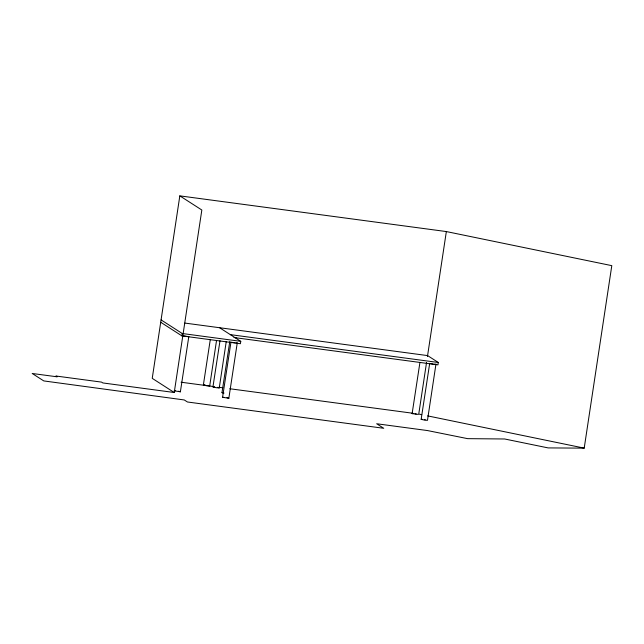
<?xml version="1.0" encoding="UTF-8"?>
<svg xmlns="http://www.w3.org/2000/svg" width="644" height="644" viewBox="0 0 644 644"><rect width="100%" height="100%" fill="white"/><g stroke="black" fill="none" stroke-linecap="round" stroke-linejoin="round"><path stroke-width="0.97" d="M179.829 195.865L152.234 378.35L174.234 392.502L201.838 210.016L179.829 195.865L446.348 231.566L611.8 265.65L584.205 448.135L548.173 447.91L504.654 438.983L467.641 438.653L427.399 430.546L376.676 423.752L383.727 428.284L187.452 401.993L184.273 399.956L43.768 380.918L32.2 373.48L57.171 376.821L55.907 376.007L101.559 382.117L102.831 382.939L174.234 392.502M219.604 327.732L240.767 341.344L240.405 343.711L181.874 335.87L182.236 333.503L161.072 319.891M175.41 390.771L174.186 390.779L180.376 391.818L188.821 336.474L187.887 336.482M216.529 340.499L209.703 385.925L205.919 385.611L203.375 384.951L210.306 339.452M226.245 341.545L219.266 387.913L216.392 387.736L212.939 386.939L220.007 340.676M223.911 393.21L221.979 392.671L229.779 341.553M226.962 397.686L228.902 398.242L222.566 397.316L230.987 341.916M228.837 398.282L237.25 342.938M418.133 414.398L412.12 413.617L419.936 362.435M426.545 362.475L418.753 414.052L421.707 414.656M427.447 356.526L446.348 231.566M435.948 364.166L427.487 420.323L424.895 420.178L421.152 419.349L429.701 363.329M184.884 323.079L427.592 355.593L438.306 362.483L437.952 364.858L233.949 337.528M222.566 397.316L223.79 397.251M435.972 364.246L433.984 364.182M180.449 391.802L178.581 391.206M412.136 413.593L413.11 413.569M421.168 419.325L422.15 419.292M237.129 342.97L235.768 342.922M203.44 384.903L205.146 384.959M213.003 386.891L214.71 386.955M222.035 392.623L223.742 392.687M235.954 337.601L234.81 337.504M187.114 336.418L183.645 335.854M230.327 334.63L438.306 362.483M182.236 333.503L240.767 341.344M181.077 382.214L213.888 386.609M218.863 387.277L222.84 387.809M229.803 388.743L412.78 413.247M234.658 342.801L231.792 342.286M433.082 364.061L430.337 363.546M415.01 413.778L416.225 413.971M424.34 419.55L425.257 419.695M217.342 387.342L219.282 387.889M427.616 415.879L584.205 448.135M208.076 385.41L209.719 385.901M160.718 322.258L181.874 335.87"/></g></svg>
